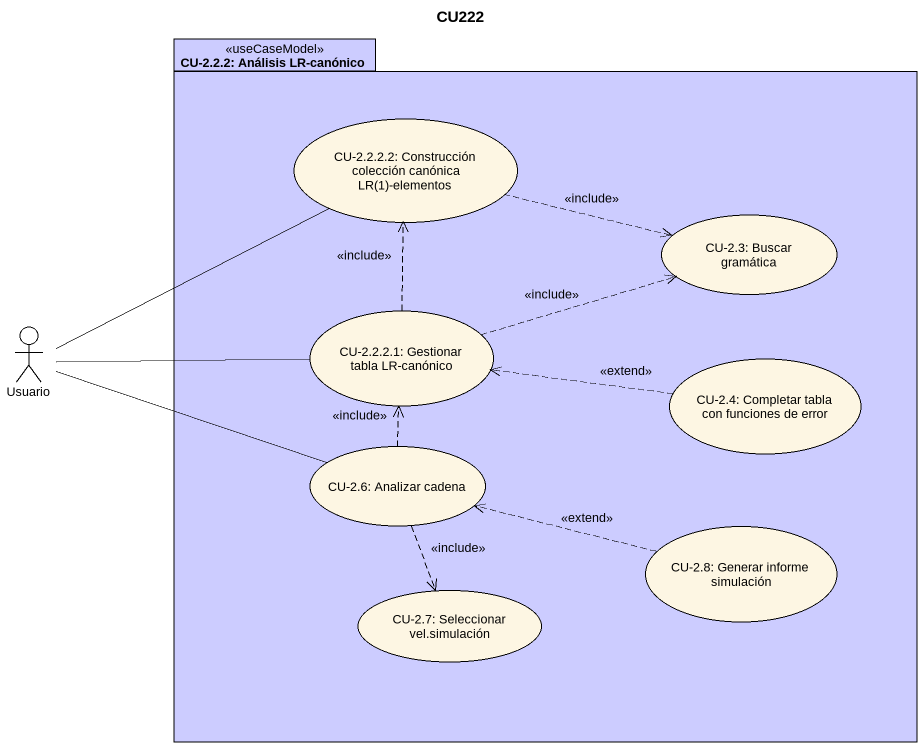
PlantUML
@startuml
title CU222
package "CU-2.2.2: Análisis LR-canónico" as CU_2_2_2_Análisis_LR <<useCaseModel>> #CCCCFF {
  usecase "CU-2.2.2.2: Construcción colección canónica LR(1)-elementos" as CU_2_2_2_2_Construcción
  usecase "CU-2.3: Buscar gramática" as CU_2_3_Buscar_gramática
  usecase "CU-2.2.2.1: Gestionar tabla LR-canónico" as CU_2_2_2_1_Gestionar_tabla
  usecase "CU-2.4: Completar tabla con funciones de error" as CU_2_4_Completar_tabla_con
  usecase "CU-2.6: Analizar cadena" as CU_2_6_Analizar_cadena
  usecase "CU-2.8: Generar informe simulación" as CU_2_8_Generar_informe
  usecase "CU-2.7: Seleccionar vel.simulación" as CU_2_7_Seleccionar_vel
}
actor Usuario
CU_2_2_2_2_Construcción .right.> CU_2_3_Buscar_gramática : <<include>>
Usuario -right- CU_2_2_2_2_Construcción
Usuario -right- CU_2_2_2_1_Gestionar_tabla
Usuario -right- CU_2_6_Analizar_cadena
CU_2_2_2_1_Gestionar_tabla .up.> CU_2_2_2_2_Construcción : <<include>>
CU_2_2_2_1_Gestionar_tabla .right.> CU_2_3_Buscar_gramática : <<include>>
CU_2_4_Completar_tabla_con .left.> CU_2_2_2_1_Gestionar_tabla : <<extend>>
CU_2_6_Analizar_cadena .up.> CU_2_2_2_1_Gestionar_tabla : <<include>>
CU_2_6_Analizar_cadena ..> CU_2_7_Seleccionar_vel : <<include>>
CU_2_8_Generar_informe .left.> CU_2_6_Analizar_cadena : <<extend>>
@enduml
